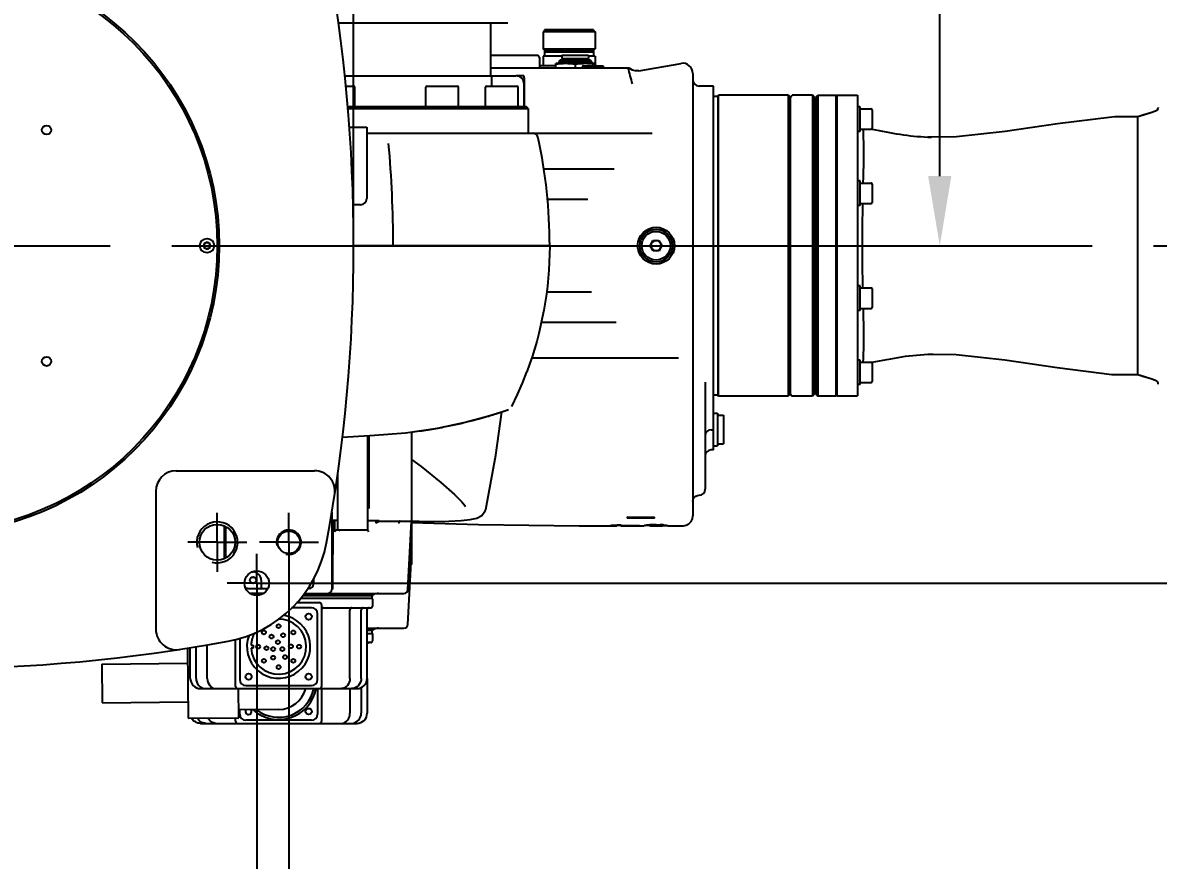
# Model space of a CAD drawing. Header units: millimetres. Extents: x 7426 to 8737, y 124 to 421.
# Drawn here: x 8011.5 to 8039.25, y 355.01 to 375.48 of the extents above; entities that cross this region are included whole.
import ezdxf

# ---------------------------------------------------------------- set-up
doc = ezdxf.new("R2010")
doc.units = ezdxf.units.MM
doc.linetypes.add('CENTER', pattern=[0.6, 0.375, -0.075, 0.075, -0.075])
for name, color, linetype in [('中心线', 7, 'Continuous'), ('外形图', 7, 'Continuous'), ('尺寸标注', 7, 'Continuous')]:
    doc.layers.add(name, color=color, linetype=linetype)
doc.styles.add('微软雅黑', font='msyh.ttc')
doc.dimstyles.new('尺寸标注_1_20比例', dxfattribs={"dimtxt": 2.1, "dimasz": 1.7, "dimexe": 0.5, "dimexo": 0.4, "dimgap": 0.5, "dimtad": 1, "dimdec": 1, "dimlfac": 20, "dimdsep": 46, "dimtxsty": '微软雅黑', "dimcen": 0.09, "dimadec": 0, "dimazin": 0, "dimtp": 0.01, "dimtm": 0.01, "dimtfac": 1, "dimtdec": 1, "dimtofl": 0, "dimtmove": 0, "dimatfit": 3, "dimfxl": 1, "dimtolj": 1, "dimarcsym": 0})

# ---------------------------------------------------------------- blocks, each defined once
blk = doc.blocks.new('*D1232')
at = {"layer": 'Defpoints', "color": 0}
for p in [(8019.584, 393.228), (7997.349, 375.657), (8019.584, 370.032)]:
    blk.add_point(p, dxfattribs=at)
at = {"layer": '尺寸标注', "color": 0, "linetype": 'Continuous', "lineweight": -2}
for p, q in [((7997.349, 376.057), (7997.349, 393.728)), ((8019.584, 370.432), (8019.584, 393.728)), ((7999.049, 393.228), (8017.884, 393.228))]:
    blk.add_line(p, q, dxfattribs=at)
at = {"layer": '尺寸标注', "color": 0}
for points in [[(7999.049, 393.511), (7999.049, 392.944), (7997.349, 393.228)], [(8017.884, 392.944), (8017.884, 393.511), (8019.584, 393.228)]]:
    blk.add_solid(points, dxfattribs=at)
at = {"layer": '尺寸标注', "color": 0, "insert": (8008.467, 396.305), "char_height": 2.1, "attachment_point": 2, "style": '微软雅黑'}
blk.add_mtext('\\A1;({\\A1;444.7)}', dxfattribs=at)
blk = doc.blocks.new('*D1238')
at = {"layer": 'Defpoints', "color": 0}
for p in [(8017.352, 378.282), (8033.909, 378.282), (8016.25, 370.032)]:
    blk.add_point(p, dxfattribs=at)
at = {"layer": '尺寸标注', "color": 0, "linetype": 'Continuous', "lineweight": -2}
for p, q in [((8033.909, 378.282), (8033.909, 391.365)), ((8017.752, 378.282), (8034.409, 378.282)), ((8033.909, 371.732), (8033.909, 376.582)), ((8016.65, 370.032), (8034.409, 370.032))]:
    blk.add_line(p, q, dxfattribs=at)
at = {"layer": '尺寸标注', "color": 0}
for points in [[(8034.192, 376.582), (8033.625, 376.582), (8033.909, 378.282)], [(8033.625, 371.732), (8034.192, 371.732), (8033.909, 370.032)]]:
    blk.add_solid(points, dxfattribs=at)
at = {"layer": '尺寸标注', "color": 0, "insert": (8031.226, 380.482), "char_height": 2.1, "attachment_point": 1, "rotation": 90, "style": '微软雅黑'}
blk.add_mtext('\\A1;\\A1;165{\\C256;±0.5}', dxfattribs=at)
blk = doc.blocks.new('*D1239')
at = {"layer": 'Defpoints', "color": 0}
for p in [(8017.229, 378.282), (8017.215, 361.782), (8041.687, 361.782)]:
    blk.add_point(p, dxfattribs=at)
at = {"layer": '尺寸标注', "color": 0, "linetype": 'Continuous', "lineweight": -2}
for p, q in [((8041.687, 378.282), (8041.687, 391.458)), ((8017.629, 378.282), (8042.187, 378.282)), ((8041.687, 376.582), (8041.687, 363.482)), ((8017.615, 361.782), (8042.187, 361.782))]:
    blk.add_line(p, q, dxfattribs=at)
at = {"layer": '尺寸标注', "color": 0}
for points in [[(8041.971, 376.582), (8041.404, 376.582), (8041.687, 378.282)], [(8041.404, 363.482), (8041.971, 363.482), (8041.687, 361.782)]]:
    blk.add_solid(points, dxfattribs=at)
at = {"layer": '尺寸标注', "color": 0, "insert": (8039.015, 380.482), "char_height": 2.1, "attachment_point": 1, "rotation": 90, "style": '微软雅黑'}
blk.add_mtext('\\A1;\\A1;330{\\C256;±0.5}', dxfattribs=at)
blk = doc.blocks.new('*D1240')
at = {"layer": 'Defpoints', "color": 0}
for p in [(8009.264, 362.944), (8018, 362.782), (8018, 351.968)]:
    blk.add_point(p, dxfattribs=at)
at = {"layer": '尺寸标注', "color": 0, "linetype": 'Continuous', "lineweight": -2}
for p, q in [((8009.264, 362.544), (8009.264, 351.468)), ((8018, 362.382), (8018, 351.468)), ((8010.964, 351.968), (8016.3, 351.968))]:
    blk.add_line(p, q, dxfattribs=at)
at = {"layer": '尺寸标注', "color": 0}
for points in [[(8010.964, 352.251), (8010.964, 351.685), (8009.264, 351.968)], [(8016.3, 351.685), (8016.3, 352.251), (8018, 351.968)]]:
    blk.add_solid(points, dxfattribs=at)
at = {"layer": '尺寸标注', "color": 0, "insert": (8013.624, 354.651), "char_height": 2.1, "attachment_point": 2, "style": '微软雅黑'}
blk.add_mtext('\\A1;\\A1;175', dxfattribs=at)
blk = doc.blocks.new('*D1318')
at = {"layer": 'Defpoints', "color": 0}
for p in [(8009.255, 363.199), (8017.215, 361.782), (8017.215, 345.424)]:
    blk.add_point(p, dxfattribs=at)
at = {"layer": '尺寸标注', "color": 0, "lineweight": -2}
for p, q in [((8009.255, 362.799), (8009.255, 344.924)), ((8017.215, 361.382), (8017.215, 344.924)), ((8010.955, 345.424), (8015.515, 345.424)), ((8017.215, 345.424), (8030.297, 345.424))]:
    blk.add_line(p, q, dxfattribs=at)
at = {"layer": '尺寸标注', "color": 0}
for points in [[(8010.955, 345.707), (8010.955, 345.141), (8009.255, 345.424)], [(8015.515, 345.141), (8015.515, 345.707), (8017.215, 345.424)]]:
    blk.add_solid(points, dxfattribs=at)
at = {"layer": '尺寸标注', "color": 0, "insert": (8024.606, 347.015), "char_height": 2.1, "attachment_point": 5, "style": '微软雅黑'}
blk.add_mtext('\\A1;\\A1;160±0.5', dxfattribs=at)

msp = doc.modelspace()

# ---------------------------------------------------------------- linework, layer by layer
at = {"layer": '中心线', "linetype": 'CENTER', "ltscale": 20}
msp.add_line((7994.1361, 370.0324), (8063.919, 370.0324), dxfattribs=at)
at = {"layer": '外形图', "color": 0, "linetype": 'Continuous'}
for p, q in [((8019.2084, 375.4824), (8023.3494, 375.4824)), ((8022.9248, 375.4824), (8022.9248, 374.1824)), ((8024.2398, 375.2824), (8024.2148, 375.2574)), ((8024.2148, 375.2574), (8024.2148, 374.8449)), ((8025.4848, 375.2574), (8024.2148, 375.2574)), ((8025.4598, 375.2824), (8024.2398, 375.2824)), ((8024.2523, 375.3074), (8024.2523, 375.2824)), ((8025.4473, 375.3074), (8024.2523, 375.3074)), ((8025.4473, 375.3074), (8025.4473, 375.2824)), ((8025.4598, 375.2824), (8025.4848, 375.2574)), ((8025.4848, 375.2574), (8025.4848, 374.8449)), ((8024.2523, 374.8074), (8024.2148, 374.8449)), ((8024.2148, 374.8449), (8025.4848, 374.8449)), ((8024.2523, 374.8074), (8024.2523, 374.6674)), ((8025.4473, 374.8074), (8024.2523, 374.8074)), ((8025.4402, 374.7639), (8024.2594, 374.7639)), ((8025.4473, 374.8074), (8025.4848, 374.8449)), ((8025.4473, 374.8074), (8025.4473, 374.6674)), ((8024.0748, 374.6824), (8022.9248, 374.6824)), ((8024.1248, 374.6324), (8024.1248, 374.3824)), ((8024.5248, 374.4324), (8024.1248, 374.4324)), ((8024.2148, 374.6674), (8024.2148, 374.4324)), ((8024.6748, 374.6674), (8024.2148, 374.6674)), ((8024.5248, 374.3824), (8024.5248, 374.4824)), ((8025.4748, 374.4824), (8024.5248, 374.4824)), ((8024.6305, 374.5649), (8024.5998, 374.5343)), ((8024.5998, 374.5343), (8024.5998, 374.4824)), ((8024.5998, 374.5343), (8025.3998, 374.5343)), ((8025.3692, 374.5649), (8024.6305, 374.5649)), ((8024.6748, 374.6849), (8024.6748, 374.6099)), ((8025.3248, 374.6849), (8024.6748, 374.6849)), ((8024.6748, 374.6099), (8025.3248, 374.6099)), ((8024.7761, 374.6099), (8024.7761, 374.5649)), ((8024.9998, 374.4627), (8024.9998, 374.3824)), ((8025.1998, 374.4324), (8025.6823, 374.4324)), ((8025.2236, 374.6099), (8025.2236, 374.5649)), ((8025.3248, 374.6849), (8025.3248, 374.6099)), ((8025.4848, 374.6674), (8025.3248, 374.6674)), ((8025.3692, 374.5649), (8025.3998, 374.5343)), ((8025.3998, 374.5343), (8025.3998, 374.4824)), ((8025.4748, 374.4824), (8025.4748, 374.4324)), ((8025.4848, 374.6674), (8025.4848, 374.4324)), ((8025.6823, 374.4324), (8025.6823, 374.3824)), ((8026.552, 374.3049), (8027.5862, 374.489)), ((8019.3598, 374.1824), (8022.9498, 374.1824)), ((8022.9248, 374.3824), (8026.3164, 374.3824)), ((8022.9498, 374.1824), (8022.9498, 373.9324)), ((8022.9498, 374.1824), (8023.5489, 374.1824)), ((8023.7403, 374.1824), (8023.5489, 374.1824)), ((8025.1748, 374.3824), (8025.1748, 374.4074)), ((8025.5248, 374.3824), (8025.5248, 374.4074)), ((8026.3358, 374.3643), (8026.3176, 374.3824)), ((8027.8749, 374.242), (8027.8749, 363.4324)), ((8019.3885, 373.9324), (8019.5871, 373.9324)), ((8019.6121, 373.4324), (8019.6121, 373.9074)), ((8021.3449, 373.4324), (8021.3449, 373.9074)), ((8021.3699, 373.9324), (8022.12, 373.9324)), ((8022.145, 373.4324), (8022.145, 373.9074)), ((8022.8073, 373.4324), (8022.8073, 373.9074)), ((8022.8323, 373.9324), (8023.5823, 373.9324)), ((8023.6073, 373.4324), (8023.6073, 373.9074)), ((8023.7489, 374.1324), (8023.7489, 373.4324)), ((8023.7489, 373.4324), (8023.7489, 373.9824)), ((8028.3749, 373.9324), (8028.0249, 373.9324)), ((8028.3749, 365.0408), (8028.3749, 373.9323)), ((8028.4855, 373.6824), (8028.3749, 373.6824)), ((8028.4855, 373.6824), (8028.4999, 373.7074)), ((8028.4855, 373.6824), (8028.4855, 366.3823)), ((8028.4999, 366.3573), (8028.4999, 373.7074)), ((8030.1999, 373.7074), (8028.4999, 373.7074)), ((8030.1999, 373.7074), (8030.1999, 366.3573)), ((8030.2499, 373.6574), (8030.1999, 373.7074)), ((8030.2499, 373.6574), (8030.2999, 373.7074)), ((8030.2499, 373.6574), (8030.2499, 366.4074)), ((8030.8499, 373.6574), (8030.7999, 373.7074)), ((8030.8999, 373.6824), (8030.9249, 373.7074)), ((8030.8999, 366.3824), (8030.8999, 373.6824)), ((8031.3999, 373.6824), (8031.3749, 373.7074)), ((8031.3999, 373.7074), (8031.8999, 373.7074)), ((8031.3999, 366.3587), (8031.3999, 373.7074)), ((8031.8999, 373.7074), (8031.8999, 366.3587)), ((8019.4341, 373.4324), (8023.7998, 373.4324)), ((8019.4376, 373.3824), (8023.8498, 373.3824)), ((8022.0069, 373.4324), (8022.0199, 373.4324)), ((8023.8498, 373.3824), (8023.7998, 373.4324)), ((8023.8498, 373.3824), (8023.8498, 372.7824)), ((8031.9599, 373.4274), (8031.8999, 373.4274)), ((8031.9599, 372.8274), (8031.9599, 373.4274)), ((8031.9599, 373.3774), (8032.2349, 373.3774)), ((8032.2599, 373.3524), (8032.2599, 372.9024)), ((8039.1783, 373.3177), (8039.0405, 373.2736)), ((8039.1808, 373.3185), (8039.0883, 373.2888)), ((8039.218, 373.3403), (8039.1808, 373.3185)), ((8039.2416, 373.3735), (8039.218, 373.3403)), ((8039.25, 373.4132), (8039.2416, 373.3735)), ((8038.1863, 373.1825), (8038.1149, 373.1773)), ((8038.75, 373.1825), (8038.1863, 373.1825)), ((8038.7513, 373.1828), (8038.75, 373.1824)), ((8038.75, 373.1825), (8038.75, 373.1821)), ((8038.75, 366.8838), (8038.75, 373.1821)), ((8038.8969, 373.2284), (8038.7509, 373.1827)), ((8038.9125, 373.2332), (8038.7513, 373.1828)), ((8039.0405, 373.2736), (8038.8969, 373.2284)), ((8039.0883, 373.2888), (8038.9125, 373.2332)), ((8019.4696, 372.9324), (8019.9048, 372.9324)), ((8019.9048, 372.9324), (8019.9048, 371.1824)), ((8019.9048, 372.7824), (8026.8801, 372.7824)), ((8031.9599, 372.8274), (8031.8999, 372.8274)), ((8031.9599, 372.8774), (8032.2349, 372.8774)), ((8033.6151, 372.6871), (8033.7094, 372.6835)), ((8024.2161, 371.9074), (8025.9548, 371.9074)), ((8031.9599, 371.6144), (8031.8999, 371.6144)), ((8031.9599, 371.0144), (8031.9599, 371.6144)), ((8031.9599, 371.5644), (8032.2349, 371.5644)), ((8032.2599, 371.5394), (8032.2599, 371.0894)), ((8025.3112, 371.1574), (8024.3151, 371.1574)), ((8019.7548, 371.0324), (8019.5685, 371.0324)), ((8031.9599, 371.0144), (8031.8999, 371.0144)), ((8031.9599, 371.0644), (8032.2349, 371.0644)), ((8015.9997, 370.119), (8015.9247, 370.0757)), ((8015.9247, 370.0757), (8015.9247, 369.9891)), ((8015.9247, 369.9891), (8015.9997, 369.9458)), ((8016.0747, 370.0757), (8015.9997, 370.119)), ((8015.9997, 369.9458), (8016.0747, 369.9891)), ((8016.0747, 369.9891), (8016.0747, 370.0757)), ((8024.3748, 370.0324), (8019.581, 370.0324)), ((8024.3748, 370.0284), (8024.3748, 370.0324)), ((8024.3748, 370.0193), (8024.3748, 370.0284)), ((8026.8306, 370.0293), (8026.9001, 370.1558)), ((8026.9054, 369.9059), (8026.8306, 370.0293)), ((8026.9001, 370.1558), (8027.0444, 370.1589)), ((8027.0444, 370.1589), (8027.1192, 370.0354)), ((8027.1192, 370.0354), (8027.0497, 369.9089)), ((8027.0497, 369.9089), (8026.9054, 369.9059)), ((8024.2984, 368.9074), (8025.4001, 368.9074)), ((8031.9599, 369.0504), (8031.8999, 369.0504)), ((8031.9599, 368.4504), (8031.9599, 369.0504)), ((8031.9599, 369.0004), (8032.2349, 369.0004)), ((8032.2599, 368.9754), (8032.2599, 368.5254)), ((8031.9599, 368.4504), (8031.8999, 368.4504)), ((8031.9599, 368.5004), (8032.2349, 368.5004)), ((8026.001, 368.1573), (8024.1627, 368.1573)), ((8027.5207, 367.2823), (8023.9203, 367.2823)), ((8031.9599, 367.2373), (8031.8999, 367.2373)), ((8031.9599, 366.6373), (8031.9599, 367.2373)), ((8033.7074, 367.3812), (8033.7508, 367.3824)), ((8023.7095, 366.6725), (8023.8179, 366.9488)), ((8031.9599, 367.1873), (8032.2349, 367.1873)), ((8032.2599, 367.1623), (8032.2599, 366.7123)), ((8028.1749, 366.6952), (8028.1749, 364.0823)), ((8031.9599, 366.6873), (8032.2349, 366.6873)), ((8038.1144, 366.8874), (8038.186, 366.8823)), ((8038.186, 366.8823), (8038.75, 366.8823)), ((8038.75, 366.8836), (8038.75, 366.881)), ((8038.7513, 366.8819), (8038.75, 366.8823)), ((8038.7509, 366.882), (8038.8969, 366.8364)), ((8038.7513, 366.8819), (8038.9125, 366.8315)), ((8038.8969, 366.8364), (8039.0405, 366.7911)), ((8038.9125, 366.8315), (8039.0883, 366.7759)), ((8039.0405, 366.7911), (8039.1783, 366.7471)), ((8039.0883, 366.7759), (8039.1808, 366.7463)), ((8028.4855, 366.3823), (8028.3749, 366.3823)), ((8028.4855, 366.3823), (8028.4999, 366.3573)), ((8030.2499, 366.4073), (8030.1999, 366.3573)), ((8030.2499, 366.4074), (8030.2999, 366.3574)), ((8030.8499, 366.4074), (8030.7999, 366.3574)), ((8030.8999, 366.3823), (8030.9249, 366.3573)), ((8031.3999, 366.3824), (8031.3749, 366.3574)), ((8031.9599, 366.6373), (8031.8999, 366.6373)), ((8030.1999, 366.3573), (8028.4999, 366.3573)), ((8031.3749, 366.3574), (8030.9249, 366.3574)), ((8031.3999, 366.3587), (8031.8999, 366.3587)), ((8023.0896, 365.9348), (8023.1204, 365.9448)), ((8023.1045, 365.9415), (8023.2998, 366.0057)), ((8023.1204, 365.9448), (8023.149, 365.9541)), ((8023.149, 365.9541), (8023.1755, 365.9628)), ((8023.1755, 365.9628), (8023.2115, 365.9747)), ((8023.2115, 365.9747), (8023.2431, 365.9853)), ((8023.2431, 365.9853), (8023.279, 365.9975)), ((8023.279, 365.9975), (8023.3199, 366.0115)), ((8023.2998, 366.0057), (8023.366, 366.0276)), ((8023.3199, 366.0115), (8023.3467, 366.0207)), ((8023.3467, 366.0207), (8023.3647, 366.0271)), ((8023.3572, 366.0248), (8023.3585, 366.0253)), ((8023.3657, 366.0275), (8023.3658, 366.0275)), ((8028.3749, 365.9408), (8028.4749, 365.9408)), ((8028.4749, 365.9408), (8028.4749, 365.1408)), ((8028.4749, 365.8908), (8028.6249, 365.8908)), ((8028.6249, 365.8908), (8028.6249, 365.1908)), ((8028.3249, 365.5323), (8028.3749, 365.5323)), ((8019.2987, 365.354), (8019.9769, 365.3899)), ((8019.9248, 365.3872), (8019.9248, 363.0873)), ((8019.957, 365.3889), (8019.957, 363.6073)), ((8019.9769, 365.3899), (8019.9817, 365.3901)), ((8019.9826, 365.3902), (8019.9868, 365.3903)), ((8020.9998, 365.48), (8020.9998, 363.0873)), ((8028.3749, 365.0408), (8028.3249, 365.0408)), ((8028.3749, 365.1408), (8028.4749, 365.1408)), ((8028.4749, 365.1908), (8028.6249, 365.1908)), ((8015.2497, 364.5323), (8018.6256, 364.5323)), ((8019.1898, 364.4304), (8019.1898, 363.0873)), ((8014.7497, 364.0323), (8014.7497, 360.6564)), ((8022.2298, 363.7731), (8022.2291, 363.7739)), ((8022.2298, 363.7731), (8022.3017, 363.6825)), ((8022.3017, 363.6825), (8022.3148, 363.6586)), ((8019.0498, 363.5222), (8019.0498, 361.6323)), ((8019.0789, 361.6349), (8019.0793, 363.3173)), ((8019.1187, 363.3173), (8019.0793, 363.3173)), ((8019.1187, 363.3173), (8019.1186, 363.0399)), ((8019.9569, 363.3173), (8020.1354, 363.3173)), ((8020.1306, 363.2499), (8020.1354, 363.3173)), ((8020.1354, 363.3173), (8020.2088, 363.3147)), ((8026.2699, 363.4014), (8026.9366, 363.4006)), ((8026.2699, 363.4013), (8026.2699, 363.3764)), ((8026.9366, 363.3756), (8026.2699, 363.3764)), ((8026.9366, 363.3756), (8026.9366, 363.4006)), ((8016.4203, 363.1805), (8016.4205, 362.3842)), ((8016.4497, 363.167), (8016.4497, 362.3975)), ((8019.1898, 363.0873), (8019.9248, 363.0873)), ((8019.2418, 363.0751), (8019.2476, 363.0815)), ((8019.2476, 363.0815), (8019.256, 363.0856)), ((8020.2268, 363.2973), (8020.9998, 363.2973)), ((8020.6935, 363.2499), (8020.6947, 363.2706)), ((8020.6947, 363.2706), (8020.6956, 363.2867)), ((8020.9112, 361.627), (8020.9987, 363.2973)), ((8020.9877, 363.0873), (8020.9998, 363.0873)), ((8020.9998, 363.0873), (8020.9998, 362.2373)), ((8020.9999, 363.3028), (8021.1847, 363.2975)), ((8021.1847, 363.2975), (8021.5703, 363.2936)), ((8021.5702, 363.2936), (8021.5703, 363.2936)), ((8025.0955, 363.1873), (8026.0126, 363.1838)), ((8025.8723, 363.1943), (8025.8723, 363.1895)), ((8025.8723, 363.1943), (8026.0126, 363.1939)), ((8025.919, 363.1894), (8025.8723, 363.1895)), ((8025.9658, 363.1893), (8025.919, 363.1894)), ((8026.0126, 363.1892), (8025.9658, 363.1893)), ((8026.0126, 363.21), (8026.1237, 363.2097)), ((8026.0126, 363.1838), (8026.0126, 363.2099)), ((8026.1003, 363.1969), (8026.0126, 363.1971)), ((8026.1003, 363.1969), (8026.1003, 363.2097)), ((8026.1237, 363.1835), (8026.1237, 363.2097)), ((8026.1237, 363.1937), (8026.4512, 363.1931)), ((8026.4512, 363.1883), (8026.1237, 363.1889)), ((8026.1237, 363.1835), (8026.2631, 363.1832)), ((8026.4512, 363.1883), (8026.4512, 363.1932)), ((8026.4512, 363.1931), (8026.574, 363.193)), ((8026.574, 363.1882), (8026.574, 363.1929)), ((8026.574, 363.1828), (8026.6851, 363.1827)), ((8026.6851, 363.1878), (8026.6851, 363.1827)), ((8026.7299, 363.1953), (8026.7044, 363.1953)), ((8026.8196, 363.1952), (8026.7299, 363.1953)), ((8026.8196, 363.1826), (8026.8196, 363.2069)), ((8026.8196, 363.1826), (8027.1296, 363.1825)), ((8026.9775, 363.2102), (8026.9835, 363.2102)), ((8026.9834, 363.2001), (8026.9776, 363.2001)), ((8026.9834, 363.2001), (8026.9834, 363.2102)), ((8027.1296, 363.1888), (8027.1296, 363.2064)), ((8027.2641, 363.1856), (8027.1296, 363.1857)), ((8027.2641, 363.1824), (8027.6248, 363.1823)), ((8020.9112, 360.777), (8020.9987, 362.4473)), ((8020.9542, 362.4473), (8020.9998, 362.4473)), ((8020.9877, 362.2373), (8020.9998, 362.2373)), ((8017.1023, 362.0573), (8017.1247, 362.0573)), ((8016.9997, 361.6573), (8017.4841, 361.6573)), ((8017.3247, 361.8573), (8017.3247, 361.6823)), ((8018.4998, 361.6573), (8018.4582, 361.6573)), ((8018.5998, 361.885), (8018.5998, 361.7573)), ((8017.3773, 361.5323), (8017.0532, 361.5323)), ((8020.0248, 361.4073), (8018.2823, 361.4073)), ((8018.3351, 361.4823), (8020.0389, 361.4823)), ((8018.3703, 361.5323), (8020.8113, 361.5323)), ((8020.0248, 361.4823), (8020.0248, 361.4073)), ((8020.0498, 361.2323), (8020.0498, 361.3823)), ((8018.5498, 361.1823), (8018.0647, 361.1823)), ((8018.1897, 361.3073), (8018.7498, 361.3073)), ((8018.7998, 361.2573), (8018.7998, 359.2572)), ((8018.8498, 361.1823), (8019.9998, 361.1823)), ((8019.4933, 359.4572), (8019.4933, 361.1323)), ((8019.7678, 359.4572), (8019.7678, 361.1323)), ((8019.9143, 359.4572), (8019.9143, 361.1323)), ((8018.6998, 359.4322), (8018.6998, 361.0323)), ((8019.9143, 360.6823), (8020.8113, 360.6823)), ((8019.9143, 360.6323), (8020.0389, 360.6323)), ((8019.9143, 360.5572), (8020.0248, 360.5572)), ((8020.0248, 360.6323), (8020.0248, 360.5572)), ((8016.0062, 359.4572), (8016.0062, 360.2734)), ((8016.6997, 359.2572), (8016.6997, 360.4144)), ((8016.7997, 360.4419), (8016.7997, 359.4322)), ((8017.0758, 360.2697), (8017.1247, 360.2697)), ((8017.1247, 360.2697), (8017.1247, 360.1947)), ((8019.9998, 360.3322), (8019.9143, 360.3322)), ((8020.0498, 360.3822), (8020.0498, 360.5322)), ((8015.5224, 360.1939), (8015.5428, 358.4809)), ((8015.5913, 359.4572), (8015.5913, 360.205)), ((8015.7317, 359.4572), (8015.7317, 360.2277)), ((8017.1247, 360.1947), (8017.0758, 360.1947)), ((8013.4269, 359.8009), (8015.5268, 359.8259)), ((8013.4269, 359.8009), (8013.4381, 358.861)), ((8019.9143, 359.4572), (8019.9143, 358.6072)), ((8015.8396, 359.2072), (8015.9583, 359.2072)), ((8015.9665, 359.2072), (8019.2846, 359.2072)), ((8016.7777, 358.4956), (8016.7692, 359.2072)), ((8016.9497, 359.2822), (8018.5498, 359.2822)), ((8018.6998, 359.2072), (8018.6998, 358.5822)), ((8018.7998, 359.2072), (8018.7998, 358.4072)), ((8019.2853, 359.2072), (8019.533, 359.2072)), ((8019.4933, 359.2072), (8019.4933, 358.6072)), ((8019.5412, 359.2072), (8019.6665, 359.2072)), ((8019.7678, 359.2313), (8019.7678, 358.6072)), ((8013.4381, 358.861), (8015.538, 358.8859)), ((8017.7579, 358.6973), (8016.7754, 358.6856)), ((8016.7997, 358.5822), (8016.7997, 358.6859)), ((8015.5428, 358.4809), (8016.7777, 358.4956)), ((8015.8396, 358.3572), (8015.9583, 358.3572)), ((8015.9665, 358.3572), (8019.2846, 358.3572)), ((8016.6997, 358.4072), (8016.6997, 358.4947)), ((8018.5498, 358.4322), (8016.9497, 358.4322)), ((8019.2853, 358.3572), (8019.533, 358.3572)), ((8019.5412, 358.3572), (8019.6665, 358.3572))]:
    msp.add_line(p, q, dxfattribs=at)
at = {"layer": '外形图', "color": 0, "ltscale": 10}
for p, q in [((8030.7999, 373.7074), (8030.2999, 373.7074)), ((8030.7999, 373.7074), (8030.7999, 366.3574)), ((8030.8499, 373.6574), (8030.8499, 366.4074)), ((8030.9249, 373.7074), (8031.3749, 373.7074)), ((8030.9249, 373.7074), (8030.9249, 366.3573)), ((8031.3749, 366.3574), (8031.3749, 373.7074)), ((8030.8999, 372.9824), (8030.8499, 372.9824)), ((8030.8999, 367.0823), (8030.8499, 367.0823)), ((8030.7999, 366.3574), (8030.2999, 366.3574))]:
    msp.add_line(p, q, dxfattribs=at)
at = {"layer": '外形图', "color": 0}
for p, q in [((8016.2497, 362.7823), (8016.2497, 363.503)), ((8017.9998, 362.7823), (8017.9998, 363.503)), ((8016.2497, 362.7823), (8015.529, 362.7823)), ((8016.2497, 362.7823), (8016.2497, 362.0616)), ((8016.2497, 362.7823), (8016.9705, 362.7823)), ((8017.9998, 362.7823), (8017.279, 362.7823)), ((8017.9998, 362.7823), (8017.9998, 362.0616)), ((8017.9998, 362.7823), (8018.7205, 362.7823)), ((8017.2153, 361.7823), (8017.2153, 362.503)), ((8017.2153, 361.7823), (8016.4945, 361.7823)), ((8017.2153, 361.7823), (8017.2153, 361.0615)), ((8017.2153, 361.7823), (8017.936, 361.7823))]:
    msp.add_line(p, q, dxfattribs=at)
at = {"layer": '外形图', "color": 0, "linetype": 'Continuous'}
for points in [[(8026.552, 374.3049), (8026.5366, 374.3023), (8026.4677, 374.3025), (8026.398, 374.3232), (8026.3358, 374.3643)], [(8038.1149, 373.1773), (8036.7829, 373.0109), (8035.5036, 372.8246), (8034.3179, 372.6925), (8033.6151, 372.6871)], [(8033.7074, 367.3812), (8034.3111, 367.3727), (8035.4959, 367.2416), (8036.7749, 367.0553), (8038.1144, 366.8874)], [(8023.4506, 366.1024), (8023.5897, 366.3955), (8023.7095, 366.6725)], [(8019.9868, 365.3903), (8020.8473, 365.4575), (8021.6312, 365.573), (8022.274, 365.7088), (8022.7659, 365.8384), (8023.1045, 365.9415)], [(8020.9998, 365.477), (8021.0362, 365.4815), (8021.0903, 365.4885), (8021.1438, 365.4956), (8021.1967, 365.503), (8021.249, 365.5104), (8021.3007, 365.5181), (8021.3518, 365.5258), (8021.4023, 365.5337), (8021.4522, 365.5418), (8021.5014, 365.5499), (8021.55, 365.5582), (8021.598, 365.5666), (8021.6453, 365.575), (8021.692, 365.5835), (8021.7381, 365.5922), (8021.7835, 365.6008), (8021.8282, 365.6096), (8021.8723, 365.6184), (8021.9157, 365.6272), (8021.9584, 365.636), (8022.0005, 365.6449), (8022.0418, 365.6538), (8022.0826, 365.6628), (8022.1226, 365.6717), (8022.1619, 365.6806), (8022.2006, 365.6895), (8022.2386, 365.6984), (8022.2758, 365.7073), (8022.3124, 365.7161), (8022.3483, 365.7249), (8022.3835, 365.7337), (8022.418, 365.7423), (8022.4519, 365.751), (8022.485, 365.7595), (8022.5174, 365.768), (8022.5492, 365.7764), (8022.5802, 365.7847), (8022.6106, 365.7929), (8022.6403, 365.801), (8022.6693, 365.809), (8022.6976, 365.817), (8022.7252, 365.8247), (8022.7521, 365.8324), (8022.7783, 365.84), (8022.8039, 365.8474), (8022.8287, 365.8546), (8022.8528, 365.8618), (8022.8762, 365.8687), (8022.899, 365.8756), (8022.921, 365.8822), (8022.9423, 365.8887), (8022.963, 365.895), (8022.9829, 365.9012), (8023.0023, 365.9072), (8023.0209, 365.9131), (8023.039, 365.9187), (8023.0565, 365.9243), (8023.0896, 365.9348)], [(8022.8106, 363.5833), (8023.0574, 364.9148), (8023.204, 365.9723)], [(8020.9998, 364.8054), (8021.2301, 364.6391), (8021.7143, 364.2434), (8022.0501, 363.9492), (8022.2291, 363.7739)], [(8027.8749, 363.7823), (8027.8835, 363.8324), (8027.9081, 363.8764), (8027.9449, 363.9091), (8027.988, 363.9277), (8028.0249, 363.9323)], [(8028.0249, 363.9323), (8028.0825, 363.9438), (8028.1315, 363.9768), (8028.1641, 364.0264), (8028.1749, 364.0823)], [(8021.5702, 363.2936), (8021.9115, 363.2979), (8022.208, 363.3123), (8022.4309, 363.3372), (8022.5931, 363.3752), (8022.7167, 363.438), (8022.8003, 363.548), (8022.811, 363.5855)], [(8027.6248, 363.1823), (8027.6425, 363.1829), (8027.7115, 363.1978), (8027.7769, 363.2339), (8027.8298, 363.2892), (8027.8636, 363.358), (8027.8749, 363.4323)], [(8020.9998, 363.2703), (8022.6354, 363.2169), (8025.0955, 363.1873)]]:
    msp.add_lwpolyline(points, dxfattribs=at)
for centre, radius in [((8009.2496, 370.0324), 7.0501), ((8009.2496, 370.0324), 7.0001), ((8012.0781, 372.8608), 0.1125), ((8026.9749, 370.0324), 0.45), ((8026.9749, 370.0324), 0.4), ((8026.9749, 370.0324), 0.35), ((8015.9997, 370.0324), 0.175), ((8015.9997, 370.0324), 0.075), ((8012.0781, 367.2039), 0.1125), ((8016.2497, 362.7823), 0.4375), ((8017.9998, 362.7823), 0.275), ((8017.2153, 361.7823), 0.3), ((8017.1247, 361.8573), 0.08), ((8017.1247, 361.8573), 0.075), ((8018.4838, 360.9663), 0.075), ((8017.3904, 360.5799), 0.0475), ((8017.7497, 360.7323), 0.0475), ((8017.8595, 360.5114), 0.0475), ((8018.1091, 360.5799), 0.0475), ((8017.2497, 360.2322), 0.0475), ((8017.5777, 360.478), 0.0475), ((8017.7325, 360.3409), 0.0475), ((8018.0497, 360.2394), 0.0475), ((8018.2498, 360.2322), 0.0475), ((8017.4521, 360.195), 0.0475), ((8017.6176, 360.173), 0.0475), ((8017.6176, 359.9629), 0.0475), ((8017.8411, 360.173), 0.0475), ((8017.907, 359.9767), 0.0475), ((8017.3904, 359.8846), 0.0475), ((8017.7497, 359.7322), 0.0475), ((8018.1091, 359.8846), 0.0475), ((8017.0157, 359.4982), 0.075), ((8018.4838, 359.4982), 0.075), ((8018.4838, 358.6482), 0.075)]:
    msp.add_circle(centre, radius, dxfattribs=at)
for centre, radius, start, end in [((7979.5835, 370.0324), 40.0005, 349.53729, 10.46271), ((8024.0748, 374.6324), 0.05, 0, 89.99679), ((8025.1998, 374.4074), 0.025, 90, 180), ((8025.4998, 374.4074), 0.025, 0, 90), ((8027.6249, 374.242), 0.25, 0, 98.8916), ((8023.5489, 373.9824), 0.2, 359.99571, 89.99496), ((8049.9746, 380.3782), 24.4343, 194.20442, 195.15077), ((8019.5871, 373.9074), 0.025, 0, 90), ((8021.3699, 373.9074), 0.025, 90, 180), ((8022.12, 373.9074), 0.025, 0, 90), ((8022.8323, 373.9074), 0.025, 90, 180), ((8023.5823, 373.9074), 0.025, 0, 90), ((8028.0249, 374.0824), 0.15, 180, 270), ((8032.2349, 373.3524), 0.025, 0, 90), ((8023.948, 372.6324), 0.15, 12.1532, 90), ((8032.2349, 372.9024), 0.025, 270, 0), ((7992.5234, 370.0452), 28.0262, 359.97373, 5.0914), ((8011.8747, 370.0324), 12.5002, 0, 12.1532), ((8032.2349, 371.5394), 0.025, 0, 90), ((8019.7548, 371.1824), 0.15, 270, 0), ((8032.2349, 371.0894), 0.025, 270, 0), ((8086.1579, 370.0743), 54.1456, 178.94863, 180.04499), ((8026.9749, 370.0324), 0.125, 91.21135, 270.0553), ((8026.9749, 370.0324), 0.125, 271.21135, 90.0553), ((8088.5895, 370.0205), 56.5773, 179.9886, 181.03659), ((8032.2349, 368.9754), 0.025, 0, 90), ((8032.2349, 368.5254), 0.025, 270, 0), ((8032.2349, 367.1623), 0.025, 0, 90), ((8032.2349, 366.7123), 0.025, 270, 0), ((8039.15, 366.6511), 0.1, 0.23545, 72.08723), ((8028.3249, 365.3823), 0.15, 90, 180), ((8028.3249, 364.8907), 0.15, 90, 180), ((8015.2497, 364.0323), 0.5, 90, 180), ((8018.6256, 364.0323), 0.5, 351.26302, 90), ((8016.2497, 362.7823), 0.5, 255, 195), ((8017.9998, 362.7823), 0.3, 255, 195), ((8026.3998, 366.3849), 3.202, 264.6342, 265.03654), ((8026.2688, 366.4336), 3.2504, 269.89904, 271.2873), ((8026.2682, 366.4632), 3.28, 271.28697, 272.13183), ((8026.3954, 366.2878), 3.1048, 269.03884, 269.90674), ((8026.3953, 366.2741), 3.0911, 269.90762, 271.03901), ((8026.3941, 366.3254), 3.1423, 271.04348, 273.28196), ((8026.9778, 360.3395), 2.8606, 90.00313, 91.08974), ((8027.0068, 360.7839), 2.4259, 87.05601, 88.40574), ((8027.025, 361.1422), 2.0672, 86.35868, 87.04991), ((8015.9688, 363.3132), 3, 280.46271, 349.53729), ((8017.1247, 361.8573), 0.2, 0.00013, 90), ((8016.9997, 361.7573), 0.1, 226.87159, 270), ((8017.3497, 361.6823), 0.025, 180, 270), ((8018.4998, 361.7573), 0.1, 270, 0), ((8018.9498, 361.6323), 0.1, 270, 0), ((8020.0248, 361.3823), 0.025, 0, 90), ((8019.9299, 361.7073), 0.25, 295.84193, 301.78833), ((8020.1933, 361.2823), 0.25, 90, 121.78833), ((8020.8113, 361.6323), 0.1, 270, 357), ((8018.5498, 361.0323), 0.15, 0, 90), ((8018.7498, 361.2573), 0.05, 0, 90), ((8018.8498, 361.1323), 0.05, 90, 180), ((8019.5433, 361.1323), 0.05, 90, 180), ((8019.8178, 361.1323), 0.05, 90, 180), ((8019.9639, 361.1331), 0.0492, 90.04551, 101.29351), ((8019.9998, 361.2323), 0.05, 270, 0), ((8017.7497, 360.2322), 0.775, 158.91544, 81.26002), ((8017.7497, 360.2322), 0.675, 183.18474, 91.03261), ((8015.2497, 360.6564), 0.5, 180, 278.73698), ((8017.7497, 360.2322), 0.675, 149.55959, 176.81526), ((8020.0248, 360.5322), 0.025, 0, 90), ((8019.9299, 360.8573), 0.25, 295.84193, 301.78833), ((8020.1933, 360.4322), 0.25, 90, 121.78833), ((8020.8113, 360.7823), 0.1, 270, 357), ((8009.2496, 399.6985), 40.0005, 259.53729, 280.46271), ((8019.9639, 360.2831), 0.0492, 90.04551, 101.29351), ((8019.9998, 360.3822), 0.05, 270, 0), ((8016.3056, 359.4572), 0.2993, 180.0001, 180.53384), ((8016.9497, 359.4322), 0.15, 180, 270), ((8018.5498, 359.4322), 0.15, 270, 0), ((8019.1939, 359.4572), 0.2993, 359.46616, 359.9999), ((8016.7497, 359.2572), 0.05, 180, 270), ((8017.7497, 359.3822), 0.9325, 228.24085, 349.1486), ((8017.7497, 359.3822), 0.8775, 232.08321, 348.47153), ((8017.7497, 359.3822), 0.685, 270.68063, 345.13988), ((8018.7498, 359.2572), 0.05, 270, 0), ((8017.0157, 358.6482), 0.075, 147.54358, 33.81995), ((8019.1951, 358.6072), 0.2982, 359.36074, 359.99983), ((8016.7497, 358.4072), 0.05, 180, 270), ((8016.9497, 358.5822), 0.15, 180, 270), ((8018.5498, 358.5822), 0.15, 270, 0), ((8018.7498, 358.4072), 0.05, 270, 0)]:
    msp.add_arc(centre, radius, start, end, dxfattribs=at)
for points in [[(8024.7623, 374.4824), (8024.6829, 374.4824), (8024.6033, 374.4749), (8024.5248, 374.4627)], [(8024.9998, 374.4627), (8024.9213, 374.4749), (8024.8418, 374.4824), (8024.7623, 374.4824)], [(8025.2373, 374.4824), (8025.1579, 374.4824), (8025.0783, 374.4749), (8024.9998, 374.4627)], [(8025.4748, 374.4627), (8025.3963, 374.4749), (8025.3168, 374.4824), (8025.2373, 374.4824)], [(8023.7403, 374.1824), (8023.7458, 374.1671), (8023.7509, 374.1491), (8023.7452, 374.1338)], [(8024.3748, 370.0193), (8024.3733, 368.9791), (8024.1816, 367.9234), (8023.8179, 366.9488)], [(8020.2074, 363.2951), (8020.2136, 363.2965), (8020.2204, 363.2979), (8020.2265, 363.2963)], [(8020.6901, 363.2708), (8020.6897, 363.2638), (8020.6911, 363.2565), (8020.6935, 363.2499)], [(8026.9775, 363.2102), (8026.9254, 363.2101), (8026.8732, 363.2095), (8026.8211, 363.207)], [(8027.0359, 363.1994), (8027.0184, 363.1998), (8027.0009, 363.2), (8026.9834, 363.2001)], [(8026.9835, 363.2102), (8027.0138, 363.2101), (8027.0441, 363.2097), (8027.0743, 363.2089)], [(8019.9639, 361.1823), (8019.9574, 361.1823), (8019.9508, 361.1809), (8019.9448, 361.1784)], [(8019.9639, 360.3322), (8019.9574, 360.3322), (8019.9508, 360.3309), (8019.9448, 360.3284)]]:
    msp.add_open_spline(points, degree=3, dxfattribs=at)
for points, knots in [([(8032.0307, 372.8912), (8032.0337, 372.821), (8032.0513, 372.3809), (8032.0422, 371.9401), (8032.0328, 371.5701)], [0, 0, 0, 0, 0.1595395, 1, 1, 1, 1]), ([(8032.2565, 372.8828), (8032.4824, 372.8374), (8032.9311, 372.7446), (8033.3878, 372.6977), (8033.6151, 372.6871)], [0, 0, 0, 0, 0.5030955, 1, 1, 1, 1]), ([(8032.0332, 368.4946), (8032.0369, 368.3483), (8032.0493, 367.9081), (8032.0434, 367.4674), (8032.0306, 367.1736)], [0, 0, 0, 0, 0.3322512, 1, 1, 1, 1]), ([(8032.2565, 367.1819), (8032.4977, 367.2304), (8032.9766, 367.3292), (8033.4648, 367.3736), (8033.7074, 367.3812)], [0, 0, 0, 0, 0.5032545, 1, 1, 1, 1]), ([(8019.0499, 363.316), (8019.05, 363.3167), (8019.054, 363.3159), (8019.062, 363.3179), (8019.0722, 363.3172), (8019.0793, 363.3173)], [0, 0, 0, 0, 0.0721788, 0.2747099, 1, 1, 1, 1]), ([(8019.1898, 363.316), (8019.1898, 363.3181), (8019.1777, 363.3167), (8019.1658, 363.318), (8019.1425, 363.3175), (8019.1269, 363.3175), (8019.1187, 363.3173)], [0, 0, 0, 0, 0.0876225, 0.3252725, 0.6567309, 1, 1, 1, 1]), ([(8019.9248, 363.3147), (8019.9248, 363.3154), (8019.9291, 363.3153), (8019.9376, 363.3172), (8019.949, 363.317), (8019.9569, 363.3173)], [0, 0, 0, 0, 0.0693689, 0.2642963, 1, 1, 1, 1]), ([(8019.1788, 363.0865), (8019.1674, 363.0832), (8019.1462, 363.0673), (8019.1278, 363.05), (8019.1186, 363.0399)], [0, 0, 0, 0, 0.4652714, 1, 1, 1, 1]), ([(8019.1837, 363.0873), (8019.183, 363.0873), (8019.1813, 363.0871), (8019.1796, 363.0867), (8019.1788, 363.0865)], [0, 0, 0, 0, 0.4620485, 1, 1, 1, 1]), ([(8019.2386, 363.066), (8019.2387, 363.0669), (8019.2389, 363.0687), (8019.2395, 363.0705), (8019.2399, 363.0712)], [0, 0, 0, 0, 0.5360972, 1, 1, 1, 1]), ([(8019.2399, 363.0712), (8019.2402, 363.0717), (8019.2409, 363.0726), (8019.242, 363.073), (8019.2425, 363.0731)], [0, 0, 0, 0, 0.5027211, 1, 1, 1, 1]), ([(8019.9567, 363.0399), (8019.9485, 363.0481), (8019.9374, 363.062), (8019.9248, 363.0781), (8019.9248, 363.085)], [0, 0, 0, 0, 0.6249161, 1, 1, 1, 1]), ([(8020.1306, 363.2499), (8020.1355, 363.2547), (8020.1579, 363.2744), (8020.185, 363.29), (8020.2074, 363.2951)], [0, 0, 0, 0, 0.2297871, 1, 1, 1, 1]), ([(8020.7179, 363.2973), (8020.7104, 363.2973), (8020.6951, 363.2921), (8020.6904, 363.2773), (8020.6901, 363.2708)], [0, 0, 0, 0, 0.5360991, 1, 1, 1, 1]), ([(8026.8211, 363.207), (8026.7842, 363.2052), (8026.7466, 363.1976), (8026.6887, 363.1961), (8026.6851, 363.1878)], [0, 0, 0, 0, 0.8033398, 1, 1, 1, 1]), ([(8026.9234, 363.1996), (8026.8941, 363.199), (8026.8667, 363.1954), (8026.8213, 363.1934), (8026.8196, 363.188)], [0, 0, 0, 0, 0.8364017, 1, 1, 1, 1]), ([(8027.1296, 363.1888), (8027.1283, 363.1946), (8027.0848, 363.1934), (8027.0615, 363.1986), (8027.0359, 363.1994)], [0, 0, 0, 0, 0.1896412, 1, 1, 1, 1]), ([(8027.1563, 363.2052), (8027.1855, 363.2033), (8027.2151, 363.1974), (8027.2615, 363.1949), (8027.2641, 363.188)], [0, 0, 0, 0, 0.7989829, 1, 1, 1, 1]), ([(8019.9143, 361.1323), (8019.9143, 361.1435), (8019.9223, 361.1666), (8019.9434, 361.1791), (8019.9543, 361.1813)], [0, 0, 0, 0, 0.5012812, 1, 1, 1, 1]), ([(8019.9143, 360.2822), (8019.9143, 360.2935), (8019.9223, 360.3166), (8019.9434, 360.3291), (8019.9543, 360.3313)], [0, 0, 0, 0, 0.5012812, 1, 1, 1, 1]), ([(8015.5913, 359.4572), (8015.5913, 359.3935), (8015.6438, 359.261), (8015.7761, 359.2072), (8015.8396, 359.2072)], [0, 0, 0, 0, 0.5010034, 1, 1, 1, 1]), ([(8015.7317, 359.4572), (8015.7317, 359.3943), (8015.7779, 359.2647), (8015.9057, 359.2072), (8015.9665, 359.2072)], [0, 0, 0, 0, 0.5089924, 1, 1, 1, 1]), ([(8016.0063, 359.4544), (8016.0068, 359.3934), (8016.0367, 359.2988), (8016.1295, 359.2216), (8016.187, 359.2072), (8016.2149, 359.2072)], [0, 0, 0, 0, 0.5182768, 0.7633495, 1, 1, 1, 1]), ([(8019.4932, 359.4544), (8019.4927, 359.3934), (8019.4628, 359.2988), (8019.37, 359.2216), (8019.3125, 359.2072), (8019.2846, 359.2072)], [0, 0, 0, 0, 0.5182768, 0.7633495, 1, 1, 1, 1]), ([(8019.7678, 359.4572), (8019.7678, 359.3943), (8019.7216, 359.2647), (8019.5938, 359.2072), (8019.533, 359.2072)], [0, 0, 0, 0, 0.5089924, 1, 1, 1, 1]), ([(8019.6665, 359.2072), (8019.7298, 359.2072), (8019.862, 359.2611), (8019.9143, 359.3935), (8019.9143, 359.4572)], [0, 0, 0, 0, 0.4984811, 1, 1, 1, 1]), ([(8019.2846, 358.3572), (8019.3399, 358.3572), (8019.4575, 358.4213), (8019.4926, 358.5429), (8019.4932, 358.6039)], [0, 0, 0, 0, 0.4755576, 1, 1, 1, 1]), ([(8019.533, 358.3572), (8019.5938, 358.3572), (8019.7216, 358.4147), (8019.7678, 358.5443), (8019.7678, 358.6072)], [0, 0, 0, 0, 0.4910122, 1, 1, 1, 1]), ([(8019.6665, 358.3572), (8019.7298, 358.3572), (8019.8619, 358.4111), (8019.9143, 358.5435), (8019.9143, 358.6072)], [0, 0, 0, 0, 0.4984813, 1, 1, 1, 1]), ([(8015.8396, 358.3572), (8015.7967, 358.3572), (8015.7095, 358.3804), (8015.6461, 358.4447), (8015.6247, 358.4819)], [0, 0, 0, 0, 0.4993987, 1, 1, 1, 1]), ([(8015.9665, 358.3572), (8015.9256, 358.3572), (8015.8416, 358.3814), (8015.783, 358.4455), (8015.7631, 358.4822)], [0, 0, 0, 0, 0.4946627, 1, 1, 1, 1]), ([(8016.2149, 358.3572), (8016.1773, 358.3572), (8016.0985, 358.3843), (8016.0493, 358.4492), (8016.0325, 358.4854)], [0, 0, 0, 0, 0.4852296, 1, 1, 1, 1])]:
    msp.add_open_spline(points, degree=3, knots=knots, dxfattribs=at)

# ---------------------------------------------------------------- dimensions: what is measured, and where the dimension line sits
at = {"layer": '尺寸标注', "color": 0, "linetype": 'Continuous'}
dim = msp.add_linear_dim(base=(8019.584, 393.2276), p1=(7997.3495, 375.6574), p2=(8019.584, 370.0324), text='({\\A1;444.7)}', dimstyle='尺寸标注_1_20比例', override={"dimtxsty": '微软雅黑'}, dxfattribs=at)
dim.commit()
dim.dimension.update_dxf_attribs({"geometry": '*D1232', "text_midpoint": (8008.4667, 393.2276), "dimtype": 160})
for base, p1, p2, angle, text, picture, middle in [((8033.9087, 378.2825), (8016.2497, 370.0324), (8017.352, 378.2825), 90, '\\A1;165{\\C256;±0.5}', '*D1238', (8033.9087, 385.6735)), ((8041.6873, 361.7823), (8017.2293, 378.2825), (8017.2153, 361.7823), 270, '\\A1;330{\\C256;±0.5}', '*D1239', (8041.6873, 385.7203))]:
    dim = msp.add_linear_dim(base=base, p1=p1, p2=p2, angle=angle, text=text, dimstyle='尺寸标注_1_20比例', override={"dimtxsty": '微软雅黑'}, dxfattribs=at)
    dim.commit()
    dim.dimension.update_dxf_attribs({"geometry": picture, "text_midpoint": middle, "dimtype": 160})
at = {"layer": '尺寸标注'}
dim = msp.add_linear_dim(base=(8017.2153, 345.4239), p1=(8009.2553, 363.1989), p2=(8017.2153, 361.7823), text='\\A1;160±0.5', dimstyle='尺寸标注_1_20比例', override={"dimtxsty": '微软雅黑'}, dxfattribs=at)
dim.commit()
dim.dimension.update_dxf_attribs({"geometry": '*D1318', "text_midpoint": (8024.6063, 345.4239), "dimtype": 160})
at = {"layer": '尺寸标注', "color": 0, "linetype": 'Continuous'}
dim = msp.add_linear_dim(base=(8017.9998, 351.9681), p1=(8009.2642, 362.9443), p2=(8017.9998, 362.7823), text='\\A1;175', dimstyle='尺寸标注_1_20比例', dxfattribs=at)
dim.commit()
dim.dimension.update_dxf_attribs({"geometry": '*D1240', "text_midpoint": (8013.6237, 351.9681), "dimtype": 160})

doc.saveas('drawing.dxf')
